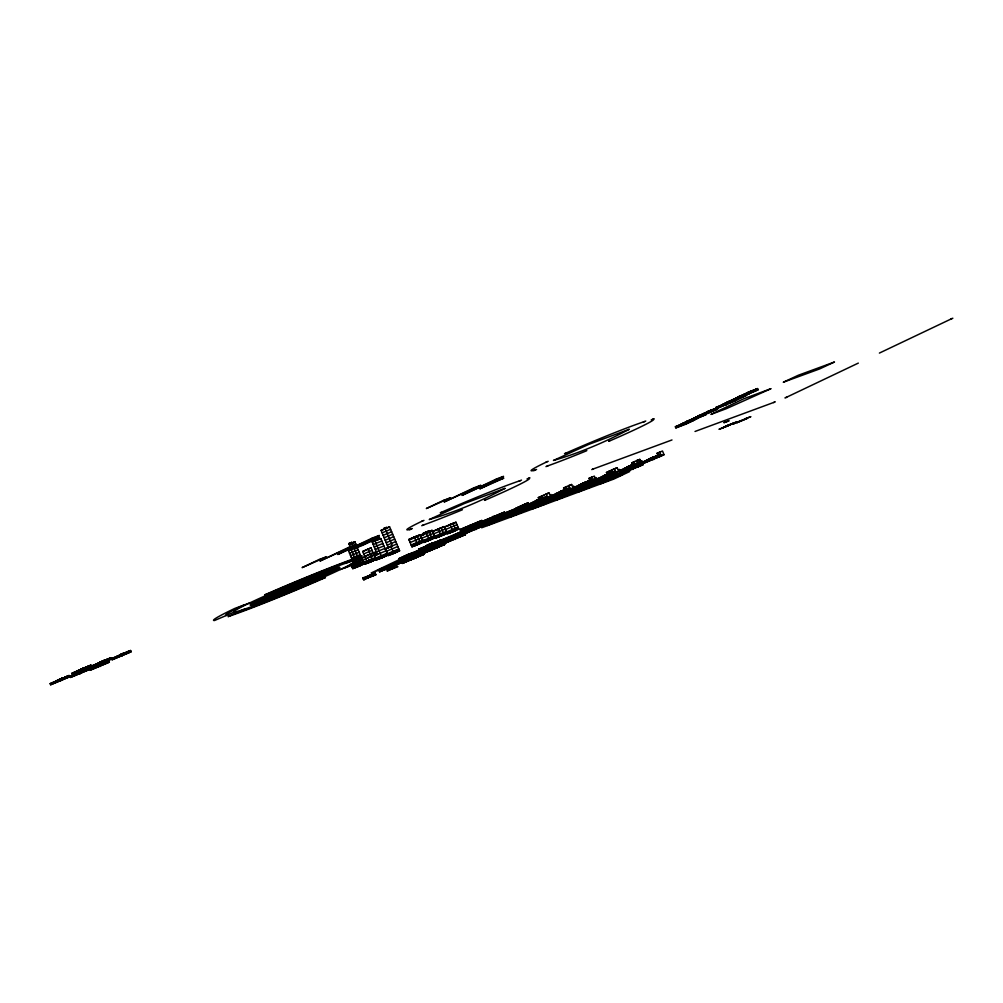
<?xml version="1.0" encoding="UTF-8"?>
<svg xmlns="http://www.w3.org/2000/svg" width="1003" height="1003" viewBox="0 0 1003 1003"><rect width="100%" height="100%" fill="white"/><g stroke="black" fill="none" stroke-linecap="round" stroke-linejoin="round"><path stroke-width="1.5" d="M770.755 388.75L743.624 398.83L710.914 414.415L726.247 408.722L770.818 388.763M292.061 589.839L298.054 582.58M586.805 450.523L586.529 450.798A66.424 3.009 -22.7 0 1 547.049 466.132M562.131 495.883L561.354 496.146L562.244 495.908M652.966 457.243L654.056 456.841M652.276 457.506L649.48 458.81L650.195 458.559M651.749 457.882L654.407 457.004M652.176 457.819L654.746 456.591M710.463 410.465L707.88 411.581L711.29 410.127L707.102 411.869L710.563 410.503M698.514 416.22L695.718 417.311L698.665 415.944M581.05 484.023L592.522 479.584L587.332 482.054M737.067 397.652L735.299 398.417L738.71 396.862M540.793 498.88L543.689 497.551L541.557 498.529L542.385 498.215M582.818 483.346L585.802 482.029L583.771 482.832M61.346 678.718L55.679 681.238L63.39 677.79L60.03 679.194L62.587 678.116L61.196 678.642M124.096 653.041L122.479 653.68L123.808 653.191M726.26 402.867L729.67 401.401L721.408 405.112L724.53 403.758L723.038 404.347M682.567 423.705L680.899 424.369L688.547 420.947L682.228 423.73M540.053 498.867L538.749 499.544L541.633 498.278M561.743 490.868L559.361 492.034L564.902 489.715M610.087 473.052L608.808 473.717L612.093 472.313M637.319 465.568L639.914 464.339L624.781 469.73L624.242 468.451L637.946 462.847L627.502 466.922L630.737 465.492L629.207 466.295M629.884 465.756L628.605 466.42L631 465.342M607.216 474.269L604.119 475.51L605.423 474.933M77.168 673.239L78.585 672.511L77.72 672.825M272.992 597.5L317.136 574.932M538.41 499.469L536.931 500.221L539.326 499.143M699.605 415.706L699.166 415.756M59.114 679.733L58.249 680.059L59.215 679.645M50.15 683.645L69.157 675.658L50.15 683.645L50.614 684.761L69.621 676.787L69.082 675.495L64.405 677.652L66.599 676.411M71.89 673.301L90.884 665.328L71.89 673.301L72.354 674.417L91.361 666.443L90.822 665.152L86.133 667.321L88.339 666.067M83.374 668.224L77.444 670.894L85.706 667.183M84.377 667.672L82.81 668.362L84.578 667.659M64.405 677.652L69.082 675.495M86.133 667.321L90.822 665.152M50.614 684.761L69.621 676.787M72.354 674.417L91.361 666.443M351.476 549.682L348.906 543.538L351.99 542.962L349.169 544.153L354.824 541.77L364.076 563.899L352.755 568.651L350.95 564.35L362.284 559.586M84.189 670.167L88.941 668.174L89.48 669.465L70.473 677.439L70.009 676.323L89.016 668.337L85.13 670.192M91.749 665.979L110.744 658.006L91.749 665.979L92.213 667.095L111.22 659.121L110.681 657.83L105.929 659.824L108.412 658.908M350.386 542.987L351.74 542.347L360.353 563.147M103.234 660.902L101.88 661.353L105.566 659.861M103.71 660.689L104.437 660.338M88.941 668.174L84.265 670.33L86.747 669.415M106.005 659.999L110.681 657.83M352.128 543.062L354.824 541.77M70.473 677.439L89.48 669.465M92.213 667.095L111.22 659.121M349.42 544.767L355.087 542.385M383.66 528.594L386.481 527.402L385.39 528.669L383.66 528.594L386.481 527.402M106.531 661.93L104.049 662.845L108.8 660.852L109.34 662.143L90.345 670.117L89.869 669.001L108.876 661.027M128.058 651.423L125.864 652.677L130.54 650.508L131.08 651.8L112.073 659.773L111.609 658.658L130.616 650.684M396.774 544.04L385.44 548.791L388.274 555.549L399.595 550.797L389.578 526.838L385.139 528.468L392.336 545.682L388.274 547.6L381.077 530.399L385.265 528.568M95.348 666.581L97.391 665.879M117.088 656.238L119.131 655.536M118.968 655.548L125.425 652.539M386.87 528.117L389.578 526.838M104.124 663.021L106.318 661.767M125.864 652.677L128.133 651.599M89.869 669.001L108.8 660.852M111.609 658.658L130.54 650.508M90.345 670.117L109.34 662.143M112.073 659.773L131.08 651.8M350.448 547.224L356.115 544.842M382.105 532.856L390.606 529.296M353.658 563.059L348.267 550.158L353.921 547.776L351.226 549.067M348.517 550.772L362.672 545.306L379.61 537.244L355.551 547.926M383.133 535.314L391.634 531.753M377.341 554.333L372.201 542.046L374.896 540.755L380.827 538.573L387.76 555.16L376.438 559.925L374.633 555.612L385.967 550.86M349.546 553.23L358.171 549.757M380.827 538.573L372.201 542.046M384.162 537.771L392.662 534.21M373.229 544.504L381.855 541.031M350.574 555.687L359.199 552.214M385.19 540.228L393.69 536.668M368.076 548.942L372.188 558.771L366.785 561.354L362.672 551.512L371.035 547.851L375.924 559.524L364.59 564.288L363.826 562.445L375.147 557.681M371.035 547.851L362.672 551.512M374.257 546.961L382.883 543.488M351.602 558.144L360.227 554.672M386.218 542.686L394.718 539.125M363.7 553.969L372.063 550.308M375.285 549.418L383.911 545.945M352.63 560.602L361.256 557.129M387.246 545.143L395.746 541.582M364.728 556.427L373.091 552.766M376.313 551.876L384.939 548.403M365.756 558.897L374.119 555.223M408.873 539.451L420.194 534.699L423.279 542.071L411.957 546.823L408.873 539.451L417.235 535.79L419.555 541.319M351.978 566.808L363.312 562.056M420.194 534.699L412.81 537.997M409.124 540.065L420.458 535.314M426.237 532.618L423.542 533.897L423.279 533.283L428.945 530.913L431.39 536.956M352.241 567.422L363.562 562.67L359.513 564.589M413.437 538.335L417.499 536.404M423.279 533.283L428.945 530.913M386.468 551.249L397.802 546.497M420.708 535.088L432.03 530.336L435.114 537.708L423.793 542.46L420.708 535.088L426.501 532.806L426.237 532.192M425.021 533.358L429.071 531.427M427.98 532.267L432.03 530.336M360.604 563.761L361.118 564.99L355.714 567.56L355.463 566.946L360.867 564.376M426.626 533.32L429.334 532.041M352.755 568.651L364.076 563.899M429.585 532.229L432.293 530.951L420.959 535.702L423.918 534.612M375.661 558.082L386.995 553.317M367.299 562.583L372.702 560M432.807 531.339L444.128 526.588L446.962 533.345L435.628 538.097L432.807 531.339L437.734 529.521M375.924 558.696L387.246 553.932M435.766 530.248L441.17 527.678L443.226 532.593M364.59 564.288L375.924 559.524M410.152 542.523L421.486 537.771M387.497 553.706L398.83 548.954M438.725 529.158L444.128 526.588M444.642 526.976L455.976 522.224L458.797 528.982L453.394 531.552L447.476 533.734L444.642 526.976L455.976 522.224M380.124 557.856L387.509 554.546L376.175 559.31L384.55 555.637M421.987 538.16L433.321 533.408M447.601 525.885L453.005 523.315L455.074 528.23M376.438 559.925L387.76 555.16M392.073 552.59L396.122 550.66L396.636 551.888L391.233 554.458L390.719 553.23M384.801 556.251L379.397 558.834L379.134 558.22M395.032 551.5L399.081 549.569L387.76 554.32L393.677 552.139L394.192 553.368M396.386 551.274L390.982 553.844L399.344 550.183L388.011 554.935L389.991 554.208M388.274 555.549L399.595 550.797M433.835 533.797L445.156 529.045M411.18 544.98L422.514 540.228M411.443 545.594L422.764 540.843M445.671 529.434L457.004 524.682M423.015 540.617L434.349 535.865M420.069 542.548L414.653 545.118L414.916 545.732L420.32 543.162M411.957 546.823L423.279 542.071M427.591 539.501L431.641 537.57L432.155 538.799L426.751 541.369L426.237 540.141M434.863 536.254L446.185 531.502M426.501 540.755L431.904 538.185M423.793 542.46L435.114 537.708M446.699 531.891L458.032 527.139M439.69 535.752L443.74 533.822M441.295 535.301L446.699 532.731L435.377 537.483L441.295 535.301L441.546 535.915M446.962 532.505L458.283 527.754L454.234 529.684M435.628 538.097L446.962 533.345M451.162 531.665L458.547 528.368L447.213 533.12L455.588 529.459M447.476 533.734L458.797 528.982M455.838 530.073L450.435 532.643L450.171 532.029M675.37 426.764L692.96 419.317L675.37 426.764L675.834 427.88L685.764 424.219L694.841 419.906L694.302 418.615M686.716 421.373L705.711 413.399L706.175 414.515L687.18 422.489L686.716 421.373L701.824 415.242M698.05 415.982L717.057 407.995L698.05 415.982L698.514 417.098L717.521 409.124L716.982 407.832L712.23 409.826L714.788 409.086M734.848 399.533L735.312 400.661L716.318 408.635L715.841 407.519L732.503 400.448M727.188 402.115L746.182 394.141L746.658 395.257L737.581 399.583L727.651 403.244L727.188 402.115L746.182 394.141M738.521 396.724L757.528 388.75L738.521 396.724L738.985 397.84L757.992 389.866L757.453 388.575L752.701 390.568L755.259 389.828M418.552 549.243L440.279 540.115L429.898 545.055M460.076 529.571L481.816 520.457L482.33 521.685L471.949 526.625L460.59 530.8L460.076 529.571L481.816 520.457M705.41 412.86L708.419 411.506L703.04 413.788M728.542 401.864L727.175 402.391M738.722 396.9L733.043 399.62L741.004 396.009M739.136 396.824L739.875 396.473M745.881 393.615L752.35 390.606L746.633 393.026L747.398 392.737M748.815 392.223L750.018 391.646L748.476 392.273M750.482 391.433L751.209 391.082M748.902 392.248L743.511 394.543M700.959 415.392L703.228 414.314M712.306 409.989L716.982 407.832M732.366 400.448L730.096 401.526L732.579 400.611M752.777 390.744L757.453 388.575M715.841 407.519L730.961 401.388M675.834 427.88L694.841 419.906M687.18 422.489L706.175 414.515M698.514 417.098L717.521 409.124M716.318 408.635L735.312 400.661M727.651 403.244L746.658 395.257M738.985 397.84L757.992 389.866M460.59 530.8L482.33 521.685M362.86 578.041L363.964 577.515L364.54 578.919L363.437 579.446L362.86 578.041L375.31 573.327L375.899 574.732L363.437 579.446M462.044 531.076L483.772 521.949L484.286 523.177L462.559 532.305L462.044 531.076L466.658 529.371M482.794 521.209L504.522 512.082L505.036 513.31L494.667 518.25L483.308 522.438L482.794 521.209L504.522 512.082M363.299 578.38L374.871 573.001L375.461 574.393L363.876 579.772L363.299 578.38L374.871 573.001M388.951 566.093L399.319 561.166L377.592 570.281L389.753 565.868L379.046 570.544L379.56 571.773L401.288 562.658L400.774 561.429L396.875 562.871M406.867 558.019L402.617 559.586L403.143 560.865L405.739 559.624L402.905 560.677L402.366 559.398L405.225 558.395L399.796 560.677L400.31 561.906L422.037 552.791L421.523 551.562L418.69 552.603M409.7 556.226L420.069 551.286L398.341 560.414L410.415 555.938L408.309 557.543L413.737 555.261L414.252 556.489M451.2 536.492L461.568 531.552L439.841 540.68L451.939 536.241M591.795 469.605L593.45 468.815M382.945 569.115L385.328 567.974L382.92 569.065L383.459 570.343L387.033 568.638L383.121 570.08L382.594 568.801L385.215 567.899L379.046 570.544L385.29 568.187M446.761 538.887L388.286 566.695L371.148 573.014L429.623 545.206L428.544 544.453M396.849 562.821L393.301 564.564L400.774 561.429L393.941 564.614L394.48 565.893L387.008 569.027L386.481 567.748L390.042 566.056L390.919 567.598L389.415 565.617L396.849 562.821L397.389 564.1L393.815 565.792L397.727 564.35L397.188 563.072M428.707 547.701L436.129 544.667L436.631 545.845M434.876 544.779L437.659 543.388L438.173 544.616M375.31 573.327L374.219 573.854L374.796 575.258M416.095 553.844L418.665 552.553L419.204 553.832L416.609 555.073L419.442 554.02L418.915 552.741L416.069 553.794L421.523 551.562L415.016 554.596M460.452 533.107L457.594 534.097L460.189 532.869L460.941 534.286M475.999 525.647L483.772 521.949M462.559 532.305L484.286 523.177M483.308 522.438L505.036 513.31M410.302 558.521L412.446 557.455L401.752 562.181L402.266 563.41L424.006 554.283L423.492 553.054L411.418 557.53M453.632 537.508L443.251 542.435L443.765 543.664L465.505 534.549L464.991 533.32L453.632 537.508L455.124 539.476L454.372 538.059M484.75 522.701L506.49 513.574L507.004 514.802L485.264 523.93L484.75 522.701L498.704 517.285M505.499 512.834L527.239 503.707L527.754 504.935L506.014 514.063L505.499 512.834L519.454 507.405M528.167 502.754L517.548 507.493L528.167 502.754L529.709 506.44L507.982 515.555L507.443 514.276L526.337 506.202L523.742 507.443M538.298 499.795L537.646 500.046L539.025 499.318L535.752 500.735L547.086 496.335L539.313 500.033L542.147 498.992L542.686 500.271L539.84 501.312L538.298 497.626L548.917 492.874L550.471 496.56L528.731 505.688L528.205 504.409L538.573 499.469L539.112 500.748L528.731 505.688M543.739 495.344L538.298 497.626M546.334 494.115L548.917 492.874M438.787 545.419L429.334 549.456M476.438 527.628L485.74 523.453L486.254 524.682L464.514 533.797L464 532.568L485.74 523.453L476.663 527.766M427.942 550.033L422.501 552.302L444.241 543.187L444.755 544.416L423.015 553.531L422.501 552.302L444.241 543.187L438.8 545.469M500.321 516.507L506.49 513.574M522.049 506.176L527.239 503.707M386.895 570.72L397.878 566.708M485.264 523.93L507.004 514.802M506.014 514.063L527.754 504.935M486.693 524.143L508.433 515.028L508.96 516.307L487.232 525.422L486.693 524.143L501.951 518.112M568.801 485.552L570.343 489.238L565.153 491.708L563.611 488.022L568.801 485.552L571.635 484.512L573.177 488.198L551.449 497.312L550.91 496.034L561.291 491.106L561.818 492.385L551.449 497.312M569.04 485.74L571.635 484.512M504.534 516.871L508.433 515.028M519.09 511.179L521.936 510.138L521.397 508.86L518.802 510.088L519.341 511.367M487.232 525.422L508.96 516.307M507.982 515.555L529.709 506.44M528.468 507.694L525.635 508.734L531.063 506.452L531.678 507.932L509.95 517.046L509.411 515.78L526.876 507.48L525.334 503.794M550.885 494.379L552.427 498.065L530.7 507.179L530.161 505.901L547.625 497.613L546.083 493.927M566.67 489.063L563.987 490.329M592.76 479.773L593.3 481.051L590.454 482.104L588.911 478.418L594.353 476.137L595.895 479.823L574.155 488.937L573.628 487.659L583.997 482.731L584.536 484.01L574.155 488.937M531.063 506.452L525.71 508.935L528.217 507.505M509.411 515.78L531.139 506.653L519.792 510.84L520.319 512.119L509.95 517.046M550.91 496.034L564.865 490.617M530.7 507.179L552.427 498.065M532.129 507.405L553.857 498.278L543.488 503.218L544.015 504.496L532.656 508.684L532.129 507.405L539.225 504.785M544.403 501.575L549.594 499.105L548.566 496.648M552.879 497.538L563.247 492.598L563.786 493.877L553.405 498.804L552.879 497.538L559.975 494.918M587.595 481.34L584.31 482.844L584.912 482.619M586.078 482.192L590.88 479.91M608.232 476.387L606.439 472.513L617.058 467.762L618.6 471.448L596.873 480.562L596.334 479.296L608.044 473.805M550.935 499.13L548.428 500.56L553.781 498.09L554.396 499.557L544.015 504.496M593.726 478.857L596.309 477.629L597.851 481.315L576.123 490.442L575.584 489.163L585.965 484.223L586.504 485.502L576.123 490.442M613.422 473.917L611.88 470.231L606.439 472.513M617.058 467.762L611.629 470.043L613.172 473.729L616.018 472.676M548.428 500.56L553.781 498.09M569.177 490.693L571.773 489.464L556.64 494.843L556.101 493.564L569.804 487.959L560.853 491.207M587.582 482.242L590.165 481.014M532.656 508.684L554.396 499.557M573.729 490.956L576.487 489.715L577.101 491.182L555.374 500.309L554.835 499.03L576.575 489.903L573.979 491.144M587.871 483.333L593.049 480.863L591.507 477.177M553.405 498.804L575.145 489.69L573.603 486.004M636.943 460.44L638.485 464.126L633.294 466.583L631.752 462.897L636.943 460.44L639.776 459.387L641.318 463.073L619.591 472.2L619.052 470.921L631.89 465.016M637.181 460.615L639.776 459.387M573.892 490.943L576.487 489.715M560.514 496.936L570.093 492.987M607.981 476.199L610.827 475.146L610.288 473.867L596.334 479.296M555.374 500.309L577.101 491.182M596.873 480.562L618.6 471.448M628.994 466.082L626.875 467.147M593.776 483.622L599.205 481.34L599.819 482.819L578.092 491.934L577.552 490.655L595.017 482.368L593.989 479.91M619.027 469.254L620.569 472.94L598.841 482.067L598.302 480.788L615.767 472.488L614.225 468.802M633.043 464.59L629.796 466.069L634.222 464.151M634.811 463.938L632.128 465.216M660.902 454.66L661.441 455.939L658.595 456.979L657.053 453.293L662.494 451.011L664.036 454.698L642.296 463.825L641.77 462.546L652.138 457.606L660.664 454.472L646.96 460.076L647.487 461.355L661.19 455.751L659.648 452.065M639.149 462.12L641.744 460.878L643.287 464.577L621.547 473.692L621.02 472.413L631.389 467.473L631.928 468.752L621.547 473.692M593.851 483.81L599.205 481.34M619.052 470.921L633.006 465.492M578.092 491.934L599.819 482.819M598.841 482.067L620.569 472.94M619.591 472.2L641.318 463.073M725.332 422.012L723.84 422.727L729.093 420.708L725.119 422.363L726.122 421.887M619.164 474.206L621.923 472.965L622.537 474.444L600.797 483.559L600.27 482.28L621.998 473.165M612.545 476.463L617.735 473.993L616.707 471.535M614.776 475.823L613.41 476.425L614.551 475.848M634.172 466.583L636.617 465.417M654.244 457.004L657.053 455.738M612.921 477.478L616.807 475.635M629.533 469.279L637.557 465.756M641.77 462.546L658.307 455.889M600.797 483.559L622.537 474.444M642.296 463.825L664.036 454.698M640.441 465.618L626.737 471.222L626.211 469.943M773.626 402.579L775.281 401.789M723.978 426.965L734.647 422.764L721.608 428.243L722.85 427.642M726.473 425.786L737.255 421.674L724.454 427.328L725.696 426.726M785.825 397.589L858.33 363.099M879.393 353.081L951.947 318.578M724.329 427.24L719.001 429.334L729.432 424.959M728.191 425.548L732.04 423.855M737.719 422.025L732.629 424.307L733.995 423.805M697.787 416.496L696.546 416.972L698.652 416.107M606.288 474.632L604.997 475.171M545.971 466.633L548.114 465.643M421.761 525.722L423.905 524.719M727.05 402.391L723.79 403.958M244.694 609.097L228.07 616.644A88.339 4.012 -22.7 0 0 325.423 577.578L317.888 579.721M258.285 602.916L331.83 569.516M345.433 563.335L362.045 555.787A88.339 4.012 -22.7 0 0 264.692 594.854L272.227 592.71M541.683 498.353L542.109 498.29M564.2 495.093L563.874 495.181M643.287 422.1L645.756 420.997M519.078 481.177L521.535 480.073M560.464 491.545L562.859 490.467M611.203 472.639L607.078 474.444M541.883 498.391L543.037 497.914L542.109 498.165M122.893 653.542L121.915 653.943L122.629 653.705M533.859 470.645L536.567 469.467M409.638 529.734L412.346 528.543M429.083 544.491L426.939 545.507L429.535 544.642M749.893 391.584L750.72 391.258M566.081 489.276L561.655 491.194M101.754 661.466L99.861 662.281L101.629 661.516M737.142 397.677L738.559 396.975M651.21 419.893L654.069 418.677M527.001 478.97L529.847 477.754M234.526 611.98L214.554 620.493A88.339 4.012 -22.7 0 1 234.878 608.395L249.81 602.891M250.863 605.035L339.252 567.397M355.589 560.439L375.561 551.938A88.339 4.012 -22.7 0 1 355.238 564.037L340.305 569.541M79.162 670.217C81.995 669.151 77.068 670.982 79.011 670.28M682.642 423.68L683.544 423.203M450.823 537.006L441.295 540.943L441.809 542.172L463.536 533.044L463.022 531.816L441.295 540.943L452.654 536.755L453.168 537.984L451.663 536.003L452.654 536.755M457.594 534.097L463.022 531.816L455.262 535.577L455.751 536.755M469.442 530.286L464 532.568L475.359 528.38L475.873 529.609L474.381 527.628L475.359 528.38M405.225 558.395L399.796 560.677L418.665 552.553M448.692 540.153L443.251 542.435L464.991 533.32L459.55 535.602M406.742 560.088L401.752 562.181L423.492 553.054L417.261 555.662M391.997 568.877L392.775 568.551M57.347 680.586C60.707 679.269 55.115 681.426 57.271 680.611M429.848 544.265L432.306 543.325M581.126 484.035L582.367 483.559M252.204 603.417L337.923 569.014M496.234 520.068L495.733 520.306M682.416 423.767L683.03 423.454M520.206 508.333L522.312 507.556M588.347 483.22L589.087 482.932M431.967 543.338L428.782 544.754L430.563 544.153M104.237 660.35L102.695 661.027L103.948 660.513M589.338 482.832L590.454 482.443M546.058 462.095L548.202 461.305M951.032 318.916L952.85 318.239M381.077 530.399L385.516 528.757M348.906 543.538L351.74 542.347M694.415 417.875L695.292 417.561L693.875 418.289L697.235 416.834L691.568 419.229M421.849 521.171L423.981 520.394M348.267 550.158L350.235 549.431M784.923 397.915L786.741 397.251M592.623 469.216L671.985 439.953M695.029 431.466L774.454 402.178M385.44 548.791L389.001 547.488M745.43 418.652L750.883 416.646L737.606 421.937M350.95 564.35L353.921 563.26M374.633 555.612L378.181 554.308M262.021 598.39L328.094 574.042M588.911 478.418L591.757 477.365M657.053 453.293L659.899 452.253M563.611 488.022L566.444 486.969M611.88 470.231L609.034 471.272L610.576 474.958M631.752 462.897L634.586 461.856M370.082 559.85L366.521 561.153L366.785 561.768L371.524 560.025M363.826 562.445L366.195 561.567M375.41 558.295L364.076 563.059L367.035 561.968L367.549 563.197L372.966 560.627L372.452 559.386M434.6 536.48L423.279 541.231L429.196 539.05L429.71 540.278M446.448 532.117L435.114 536.868L437.484 535.991M417.699 542.999L414.139 544.316L413.888 543.701M414.402 544.504L417.361 543.413L417.875 544.642M638.898 461.932L641.744 460.878M370.985 560.928L373.216 560.815L367.299 562.996L367.035 562.382L370.007 561.291L370.257 561.906M380.852 557.292L378.883 558.019L379.134 558.633L385.052 556.452L384.287 555.023M383.81 556.201L381.842 556.928L382.093 557.543M420.32 542.748L414.402 544.93L414.653 545.544L420.57 543.363L419.806 541.933M442.022 534.737L444.254 534.624L438.336 536.818L438.073 536.191L441.044 535.101L441.295 535.715M451.889 531.101L449.921 531.828L450.171 532.443L456.089 530.261L455.324 528.844M455.838 529.647L452.88 530.737L453.13 531.352M354.473 567.309L352.492 568.037L363.826 563.285L355.463 566.946M606.313 474.444L615.228 471.222L607.454 474.921L610.288 473.867M586.091 482.054L587.708 481.415M541.908 498.804L533.383 501.939L533.922 503.218L549.055 497.827M585.915 482.581L578.819 485.201L579.345 486.48L594.478 481.089M610.05 473.679L601.524 476.826L602.063 478.105L617.196 472.714M122.542 653.918L121.338 654.42M528.205 504.409L539.551 500.221L540.09 501.5M573.628 487.659L584.987 483.471L585.514 484.75M99.297 662.544L100.162 662.231L98.758 662.958L102.118 661.504L96.451 663.898M539.112 500.748L550.471 496.56M561.818 492.385L573.177 488.198M584.536 484.01L595.895 479.823M567.748 490.48L570.582 489.426M540.604 501.337L541.645 500.948M515.479 510.765L512.633 511.806L513.172 513.085L521.685 509.95M518.564 509.9L521.397 508.86M586.705 484.788L589.538 483.734L586.943 484.976L587.482 486.254M507.443 514.276L515.968 511.141M530.161 505.901L538.686 502.766M561.392 494.391L564.238 493.351L564.764 494.629M575.584 489.163L578.43 488.11M598.302 480.788L601.148 479.735M621.02 472.413L628.116 469.793M99.598 664.763L100.25 664.525M468.79 528.581L473.403 526.888L473.917 528.117M74.861 674.179L79.375 672.286L77.695 673.138M563.786 493.877L575.145 489.69M586.504 485.502L597.851 481.315M631.928 468.752L643.287 464.577M546.999 500.347L549.832 499.293M569.704 491.971L572.55 490.918L572.011 489.64M592.422 483.596L595.268 482.556M637.845 466.846L640.691 465.806L639.412 463.16M70.009 676.323L79.939 672.662L80.403 673.778M547.237 500.535L535.89 504.722L535.351 503.443M592.673 483.785L581.314 487.972L580.775 486.693M432.531 543.124L434.688 542.335L427.228 545.732L428.594 545.231M548.34 500.359L551.186 499.318M587.231 486.066L590.077 485.013L588.285 481.139M612.031 477.127L612.783 476.864M514.965 513.335L515.592 513.097M418.539 549.218L446.749 538.711M554.835 499.03L557.681 497.977M577.552 490.655L581.815 489.088M600.27 482.28L604.521 480.713M520.319 512.119L531.678 507.932M515.404 514.878L518.639 513.686M431.34 546.234L426.701 547.876L427.215 549.105M438.085 543.739L433.446 545.394L442.273 541.695L442.787 542.924L421.059 552.039L420.545 550.81L442.273 541.695L429.058 547.676M427.303 548.378L420.545 550.81L429.372 547.111L424.758 548.804L425.272 550.033M393.289 564.513L397.213 563.122M386.494 567.798L390.405 566.356M375.461 574.393L374.257 574.844L373.668 573.44M397.376 566.319L387.396 571.108M364.54 578.919L375.899 574.732M363.876 579.772L365.092 579.333L364.503 577.929M540.028 499.168L540.579 498.905M564.476 453.669L565.767 453.268M440.254 512.759L441.546 512.357M278.395 590.955L311.732 581.477M608.696 441.282L609.485 441.094M484.474 500.359L485.264 500.184M432.531 542.949L433.196 543.463M431.729 543.25L432.456 543.814M430.914 543.538L431.729 544.153M430.111 543.839L430.989 544.504M429.309 544.127L430.262 544.855M433.346 547.701L434.374 549.356L433.86 548.114M427.817 544.805L428.695 545.469M427.077 545.156L427.892 545.77M426.35 545.507L427.077 546.071M425.611 545.858L426.275 546.359M410.415 555.938L411.669 557.718L410.904 556.301M412.772 557.731L413.625 559.223L412.133 557.242M748.451 393.063L748.928 394.179M747.599 392.411L748.062 393.527M737.117 398.454L737.581 399.583M736.252 397.802L736.729 398.918M725.771 403.858L726.247 404.974M724.918 403.193L725.382 404.322M707.98 412.321L708.444 413.437M707.128 411.656L707.591 412.785M696.646 417.712L697.11 418.828M695.781 417.06L696.245 418.176M685.3 423.103L685.764 424.219M684.447 422.451L684.911 423.567M653.129 458.358L653.655 459.637M652.138 457.606L652.677 458.885M635.601 464.264L636.128 465.542M632.379 468.225L632.906 469.504M630.411 466.734L630.95 468.012M629.433 465.981L629.959 467.26M614.852 474.131L615.378 475.409L604.032 479.597L603.493 478.318M611.629 478.092L612.156 479.371M610.639 477.353L611.178 478.632M609.661 476.601L610.2 477.879M608.683 475.848L609.21 477.127M606.715 474.356L607.254 475.635M596.609 482.568L599.28 481.54L587.934 485.715L588.46 486.994M588.911 486.468L589.451 487.746M571.271 488.273L572.299 490.73L558.596 496.347L558.069 495.068M566.206 486.781L567.234 489.238M567.46 489.376L567.986 490.655M566.193 494.843L566.733 496.121M565.216 494.09L565.755 495.369M562.269 491.846L562.808 493.125M542.498 502.465L543.037 503.744M541.52 501.713L542.059 502.992M540.542 500.973L541.068 502.252M520.77 511.593L521.309 512.872M517.824 509.348L518.363 510.627M516.858 508.646L517.372 509.875M515.881 507.894L516.395 509.123M505.838 516.257L508.345 514.827L505.587 516.069M498.052 519.955L498.591 521.234M497.074 519.215L497.613 520.494M496.109 518.513L496.623 519.742M495.131 517.761L495.645 518.99M494.153 517.021L494.667 518.25M493.163 516.269L493.677 517.498M472.413 526.136L472.927 527.365M471.435 525.384L471.949 526.625M470.457 524.644L470.971 525.873M452.88 530.324L453.394 531.552M454.509 534.963L455.023 536.191M450.046 524.406L452.88 531.164M449.808 537.796L450.322 539.025M449.068 537.244L449.582 538.473M443.489 533.207L444.003 534.436L438.587 537.006L438.336 536.392M444.642 541.119L444.128 539.89L446.724 538.661L443.89 539.702L444.404 540.943M438.211 528.769L441.044 535.527M438.06 543.689L438.574 544.917M435.528 544.178L436.042 545.406M425.987 532.004L429.196 539.89M427.291 548.328L427.805 549.556M425.159 549.105L425.673 550.334M414.277 536.881L417.361 544.253M412.985 554.646L413.524 555.925L410.929 557.166L408.083 558.207L407.557 556.928M408.284 557.492L408.823 558.771M385.002 527.954L385.39 528.669M390.857 546.221L393.677 552.979M393.301 564.125L393.84 565.404L390.267 567.096L386.368 568.538L385.829 567.259M381.579 555.888L382.356 557.743M374.896 540.755L381.842 557.342M369.994 560.878L370.508 562.106M369.229 559.862L370.007 561.718M358.159 565.241L358.673 566.469M350.962 548.867L358.159 566.081M350.574 555.261L352.893 560.802M121.539 654.997L122.002 656.112M120.686 654.345L121.15 655.46M101.679 662.319L102.143 663.434M100.814 661.667L101.29 662.782M99.798 665.34L100.275 666.456M98.946 664.676L99.41 665.804M81.82 669.64L82.284 670.756M80.955 668.988L81.431 670.104M79.087 671.997L79.55 673.126M60.08 679.984L60.544 681.1M59.227 679.319L59.691 680.448M267.237 594.14A80.955 3.673 -22.7 0 1 356.454 558.332M226.477 615.416A75.25 3.41 -22.7 0 1 243.792 605.11M322.339 578.455A79.35 3.598 -22.7 0 1 234.89 613.548M362.083 557.681A73.545 3.335 -22.7 0 1 345.17 567.748M528.418 478.356A66.424 3.009 -22.7 0 1 484.875 500.271M462.446 509.737A66.424 3.009 -22.7 0 1 422.827 525.221M410.992 529.133A66.424 3.009 -22.7 0 1 422.915 520.783M440.906 512.558A66.424 3.009 -22.7 0 1 520.306 480.625M652.64 419.279A66.424 3.009 -22.7 0 1 609.097 441.195M535.213 470.056A66.424 3.009 -22.7 0 1 547.136 461.706M565.128 453.469A66.424 3.009 -22.7 0 1 644.528 421.548M783.431 382.168L819.639 368.928L834.483 361.995L798.263 375.272L783.431 382.168M504.923 488.398C481.051 501.124 455.287 512.119 429.246 519.541L464.452 503.493L504.923 488.398M629.144 429.322C605.273 442.047 579.508 453.043 553.468 460.452L588.673 444.417L629.144 429.322M324.182 572.989L321.461 574.97L328.257 572.889L306.63 582.919L263.413 600.596L267.676 597.199L283.573 589.488L324.182 572.989M687.82 421.235L685.212 422.338L687.795 421.222M121.764 654.019L119.721 654.959L121.802 653.994M319.23 559.486L302.104 567.623L326.351 556.853L319.23 559.486M443.451 500.397L426.325 508.546L450.573 497.776L443.451 500.397M349.445 547.011L319.919 561.066L356.579 544.391L349.445 547.011M473.667 487.934L444.141 501.976L480.801 485.302L473.667 487.934M372.226 538.097L337.735 554.496L379.347 535.464L372.226 538.097M496.435 479.008L461.957 495.407L503.569 476.387L496.435 479.008M496.698 480.788L479.773 488.85L503.832 478.168L496.698 480.788M369.743 561.103L364.34 563.673L375.661 558.909L369.743 561.103M417.098 543.639L411.694 546.209L423.028 541.457L417.098 543.639M428.945 539.275L423.529 541.846L434.863 537.094L428.945 539.275M399.758 558.245L399.031 558.596L399.758 558.245M401.225 557.555L400.498 557.906L401.225 557.555M402.692 556.853L401.965 557.204L402.692 556.853M404.159 556.151L403.432 556.502L404.761 556.615L404.159 556.151M405.626 555.461L404.899 555.812L406.365 556.026L405.626 555.461M407.093 554.759L406.365 555.11L407.97 555.424L407.093 554.759M408.196 554.233L409.55 554.809L408.196 554.233M411.017 554.107L409.4 553.794L411.017 554.107M412.484 553.418L411.004 553.205L412.484 553.418M413.951 552.716L412.609 552.603L413.951 552.716M415.418 552.014L414.226 552.014L415.418 552.014M416.884 551.324L415.831 551.424L416.884 551.324M418.351 550.622L417.436 550.835L418.351 550.622M429.46 545.582L419.078 550.522L440.819 541.394L429.46 545.582M389.929 566.845L379.56 571.773L401.288 562.658L389.929 566.845M410.678 556.978L400.31 561.906L422.037 552.791L410.678 556.978M431.428 547.111L421.059 552.039L442.787 542.924L431.428 547.111L430.914 545.87L432.418 547.851L431.428 547.111M452.177 537.232L441.809 542.172L463.536 533.044L452.177 537.232M412.647 558.47L402.266 563.41L424.006 554.283L412.647 558.47M433.396 548.603L423.015 553.531L444.755 544.416L433.396 548.603M454.146 538.736L443.765 543.664L465.505 534.549L454.146 538.736M474.895 528.869L464.514 533.797L486.254 524.682L474.895 528.869M433.635 548.791L428.457 551.261L439.314 546.698L433.635 548.791M412.985 558.734L409.738 560.276L416.533 557.417L412.985 558.734M497.35 520.319L481.653 527.779L613.986 478.995L629.683 471.535L497.35 520.319M737.957 422.213L736.716 422.802L747.147 418.427L737.957 422.213M57.372 680.398L58.362 679.971L57.372 680.398M361.118 564.564L355.2 566.745L355.463 567.359L361.381 565.178L361.118 564.564M396.636 551.474L390.719 553.656L390.982 554.27L396.9 552.089L396.636 551.474M432.155 538.385L426.237 540.567L426.501 541.181L432.418 539L432.155 538.385M271.675 598.001A48.495 2.194 -22.7 0 0 339.791 567.61A48.495 2.194 -22.7 0 0 273.706 593.024A48.495 2.194 -22.7 0 0 271.675 598.001M264.102 601.95A66.424 3.009 -22.7 0 0 356.341 560.664A66.424 3.009 -22.7 0 0 264.729 596.033A66.424 3.009 -22.7 0 0 264.102 601.95"/></g></svg>
